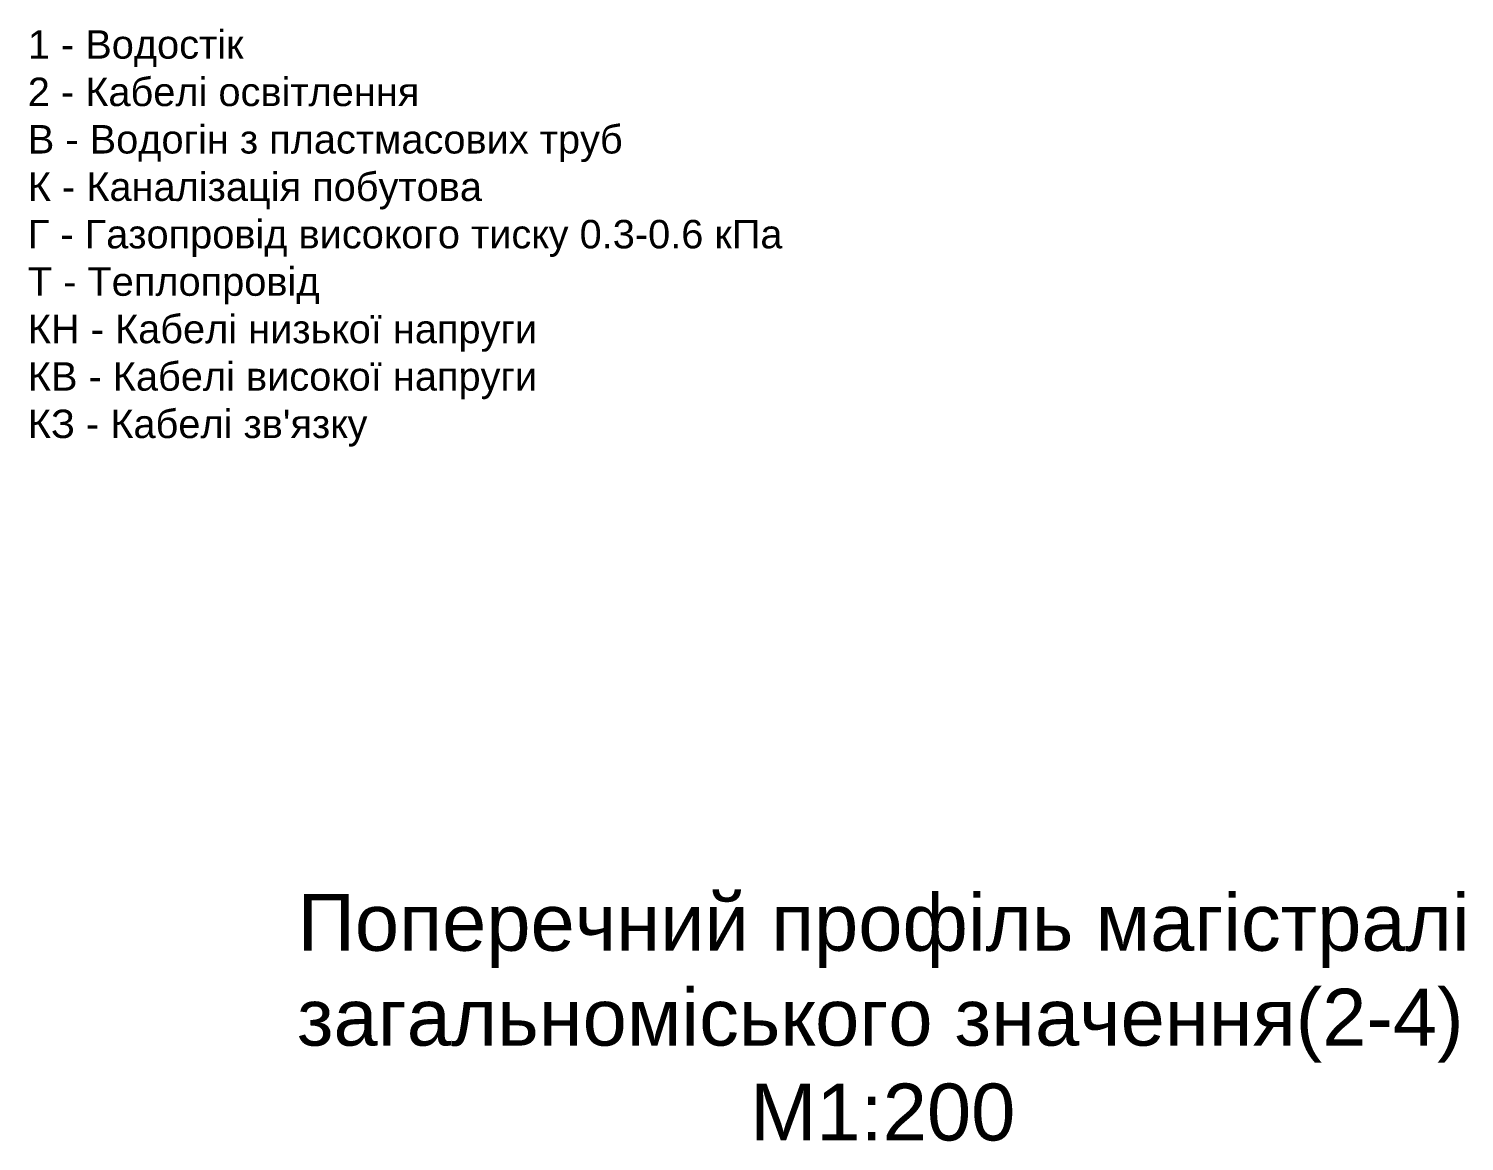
# Model space of a CAD drawing. Header units: millimetres. Extents: x -2123 to 34701, y -1286 to 835.
# Drawn here: x 1653.85 to 1691.68, y 625.85 to 655.18 of the extents above; entities that cross this region are included whole.
import ezdxf

# ---------------------------------------------------------------- set-up
doc = ezdxf.new("R2010")
doc.units = ezdxf.units.MM
doc.layers.get('0').update_dxf_attribs({"lineweight": 15})
doc.layers.add('Дор. Розм.', color=7, linetype='Continuous', lineweight=50)
doc.styles.get("Standard").update_dxf_attribs({"font": 'arial.ttf'})

# ---------------------------------------------------------------- blocks, each defined once
blk = doc.blocks.new('2')
at = {"color": 0, "ltscale": 100, "insert": (11040.776, 32805.615), "char_height": 1500, "width": 57666.65541, "attachment_point": 1}
blk.add_mtext('\\pi11708;Поперечний профiль магістралі  \\P\\pi11690;загальноміського значення(2-4)  \\P\\pi23633;М1:200\\P', dxfattribs=at)
blk = doc.blocks.new('1')
at = {"color": 0, "ltscale": 1000}
note = blk.add_mtext_static_columns([''] * 2, width=21772.0976, gutter_width=1301.64, height=10678.91, dxfattribs=dict(at, insert=(15635.516, 55572.68), char_height=750, attachment_point=1))
for column, words in zip([note] + note.columns.linked_columns, ['1 - Водостік\\P2 - Кабелі освітлення\\PВ - Водогін з пластмасових труб\\PК - Каналізація побутова\\PГ - Газопровід високого тиску 0.3-0.6 кПа\\P', "Т - Теплопровід\\PКН - Кабелі низької напруги\\PКВ - Кабелі високої напруги\\PКЗ - Кабелі зв'язку"]):
    column.text = words

msp = doc.modelspace()

# ---------------------------------------------------------------- block references
at = {"layer": 'Дор. Розм.', "xscale": 0.001, "yscale": 0.001, "zscale": 0.001}
for name in ['1', '2']:
    msp.add_blockref(name, (1638.187, 599.564), dxfattribs=at)

doc.saveas('drawing.dxf')
